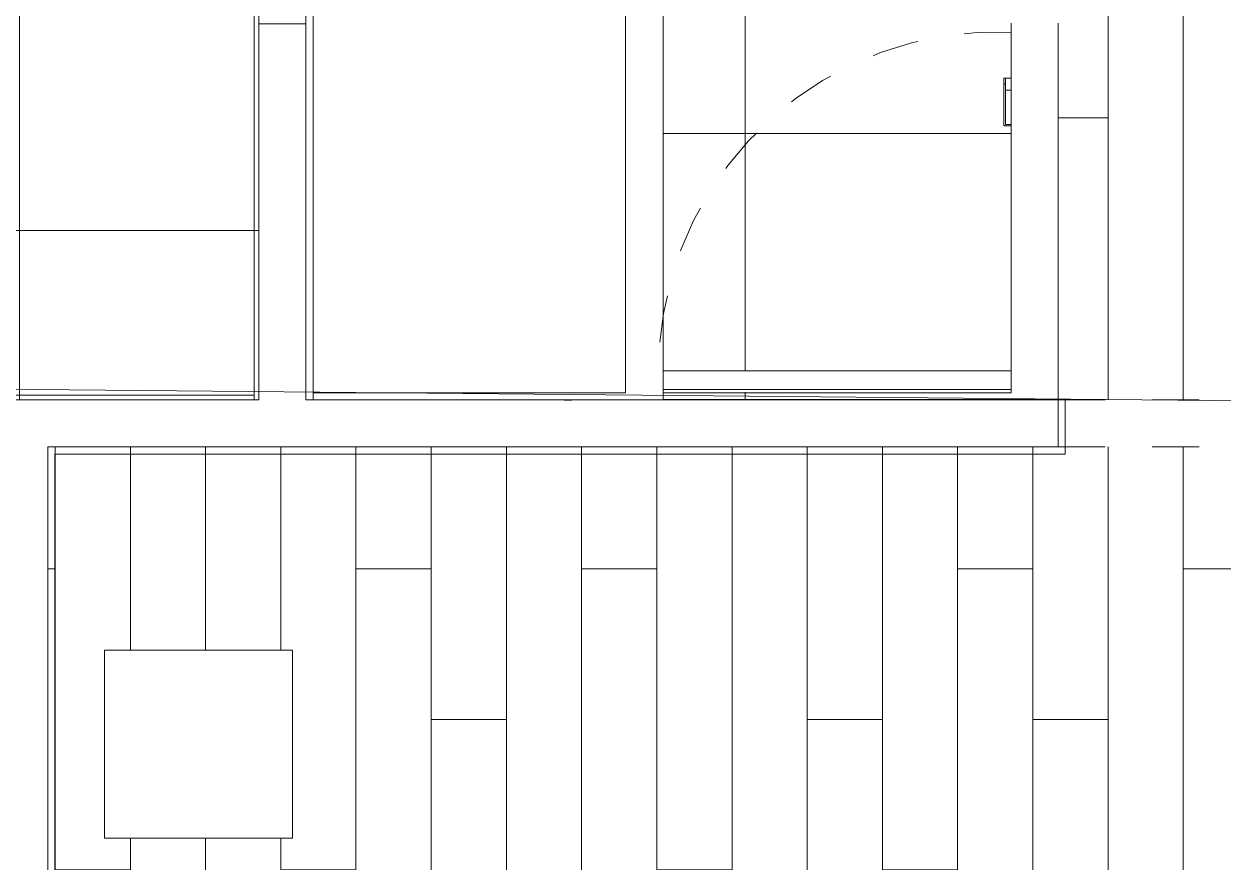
# Model space of a CAD drawing. Header units: metres. Extents: x 3856 to 4207, y -1118 to -691.
# Drawn here: x 3952.356 to 3954.907, y -978.41 to -976.627 of the extents above; entities that cross this region are included whole.
import ezdxf

# ---------------------------------------------------------------- set-up
doc = ezdxf.new("R2010")
doc.units = ezdxf.units.M
for name, pattern in [('Basculante', [0.003, 0.002, -0.001]), ('Derribado', [0.0048, 0.0032, -0.0016]), ('Trazo', [0.006, 0.003, -0.003])]:
    doc.linetypes.add(name, pattern=pattern)
for name, color, linetype, lineweight in [('_Hidden Lines_', 7, 'Trazo', 9), ('Basculante', 7, 'Basculante', 9), ('Casework', 7, 'Continuous', 9), ('Ceilings', 7, 'Continuous', 9), ('Detail Items', 7, 'Continuous', 9), ('Doors', 7, 'Continuous', 9), ('Floors', 7, 'Continuous', 9), ('Linea de proyección', 7, 'Derribado', 9), ('Líneas medias', 7, 'Continuous', 9), ('Surface Pattern', 7, 'Continuous', 9), ('Text Notes', 7, 'Continuous', 9), ('Walls', 7, 'Continuous', 9)]:
    doc.layers.add(name, color=color, linetype=linetype, lineweight=lineweight)
doc.layers.add('ROA-E00-URB-A101-MASTER_PLAN cambio estaciomientos_dwg', color=7, linetype='Continuous', lineweight=9, true_color=0x767676)

# ---------------------------------------------------------------- blocks, each defined once
blk = doc.blocks.new('Multifuncional 2D - Mesa de noche-4976158-IMPLANTACIÓN - KIT COMERCIAL')
at = {"layer": '_Hidden Lines_'}
for p, q in [((-0.4578, 1.0866), (-0.8578, 1.0866)), ((-0.8578, 1.0866), (-0.8578, 0.6866)), ((-0.4578, 0.6866), (-0.4578, 1.0866)), ((-0.8578, 0.6866), (-0.4578, 0.6866))]:
    blk.add_line(p, q, dxfattribs=at)
at = {"layer": 'Casework'}
for p, q in [((-0.8578, 1.0866), (-0.4578, 1.0866)), ((-0.8578, 0.6866), (-0.8578, 1.0866)), ((-0.4578, 1.0866), (-0.4578, 0.6866)), ((-0.4578, 0.6866), (-0.8578, 0.6866))]:
    blk.add_line(p, q, dxfattribs=at)
blk = doc.blocks.new('COUR-PUERTA-SIMPLE - P-05 _ 80 cm x 210 cm-V184-IMPLANTACIÓN - KIT COMERCIAL')
at = {"layer": 'Detail Items'}
for p, q in [((0.34, -0.79), (0.34, -0.05)), ((0.34, -0.05), (0.34, -0.79)), ((0.38, -0.0491), (0.38, -0.79)), ((0.38, -0.79), (0.38, -0.0491))]:
    blk.add_line(p, q, dxfattribs=at)
at = {"layer": 'Doors'}
for p, q in [((-0.2827, -0.05), (-0.2827, -0.0622)), ((-0.2573, -0.0622), (-0.2573, -0.05)), ((-0.1842, -0.0622), (-0.1842, -0.05)), ((-0.1842, -0.05), (-0.1842, -0.0622)), ((-0.1811, -0.05), (-0.1811, -0.0623)), ((-0.1811, -0.0623), (-0.1811, -0.05)), ((-0.2827, -0.0622), (-0.2827, -0.0654)), ((-0.27, -0.0622), (-0.2827, -0.0622)), ((-0.2827, -0.0622), (-0.2573, -0.0622)), ((-0.2827, -0.0622), (-0.2573, -0.0622)), ((-0.2827, -0.0654), (-0.27, -0.0654)), ((-0.27, -0.0622), (-0.1842, -0.0622)), ((-0.1842, -0.0622), (-0.27, -0.0622)), ((-0.27, -0.0654), (-0.27, -0.0622)), ((-0.27, -0.0622), (-0.27, -0.0654)), ((-0.27, -0.0654), (-0.1842, -0.0654)), ((-0.1842, -0.0654), (-0.27, -0.0654))]:
    blk.add_line(p, q, dxfattribs=at)
at = {"layer": 'Doors', "flags": 128}
for points in [[(-0.1842, -0.0654), (-0.1835, -0.0653), (-0.1829, -0.0651), (-0.1823, -0.0647), (-0.1818, -0.0642), (-0.1814, -0.0636), (-0.1812, -0.063), (-0.1811, -0.0623)], [(-0.1811, -0.0623), (-0.1812, -0.063), (-0.1814, -0.0636), (-0.1818, -0.0642), (-0.1823, -0.0647), (-0.1829, -0.0651), (-0.1835, -0.0653), (-0.1842, -0.0654)]]:
    blk.add_lwpolyline(points, dxfattribs=at)
at = {"layer": 'Linea de proyección'}
blk.add_arc((0.34, -0.0789), 0.7211, 177.7128, 266.0334, dxfattribs=at)
blk = doc.blocks.new('COUR-PUERTA_VANO - 90 cm x 235 cm-5938832-IMPLANTACIÓN - KIT COMERCIAL')
at = {"layer": 'Basculante'}
for p, q in [((-0.4582, 0.05), (0.4418, 0.05)), ((0.4418, -0.05), (-0.4582, -0.05))]:
    blk.add_line(p, q, dxfattribs=at)
at = {"layer": 'Líneas medias'}
for p, q in [((-0.4582, -0.05), (-0.4582, 0.05)), ((0.4418, 0.05), (0.4418, -0.05))]:
    blk.add_line(p, q, dxfattribs=at)
blk = doc.blocks.new('VESTIER EN L - ARAYA - CL-02 HABITACIÓN PRINCIPAL-V242-IMPLANTACIÓN - KIT COMERCIAL')
at = {"layer": 'Casework'}
for p, q in [((-0.5775, 1.75), (-0.5775, 1.735)), ((-0.5275, 1.75), (-0.5775, 1.75)), ((-0.5275, 1.75), (-0.5775, 1.75)), ((-0.5775, 1.75), (-0.5775, 1.735)), ((-0.5275, 1.75), (-0.5775, 1.75)), ((-0.5275, 1.75), (-0.5775, 1.75)), ((-0.5775, 1.735), (-0.5275, 1.735)), ((-0.5775, 1.735), (-0.559, 1.735)), ((-0.5775, 1.735), (-0.559, 1.735)), ((-0.5775, 1.735), (-0.559, 1.735)), ((-0.5575, 1.735), (-0.5575, 0.665)), ((-0.5568, 1.735), (-0.5575, 1.735)), ((-0.5475, 1.735), (-0.5575, 1.735)), ((-0.5575, 1.735), (-0.5575, 0.665)), ((-0.5568, 1.735), (-0.5575, 1.735)), ((-0.5568, 1.735), (-0.5575, 1.735)), ((-0.5475, 1.735), (-0.5482, 1.735)), ((-0.5475, 1.735), (-0.5482, 1.735)), ((-0.5475, 1.735), (-0.5482, 1.735)), ((-0.5475, 0.665), (-0.5475, 1.735)), ((-0.5475, 0.665), (-0.5475, 1.735)), ((-0.546, 1.735), (-0.5275, 1.735)), ((-0.546, 1.735), (-0.5275, 1.735)), ((-0.546, 1.735), (-0.5275, 1.735)), ((-0.5275, 1.735), (-0.5275, 1.75)), ((-0.5275, 1.735), (-0.5275, 1.75)), ((-0.2925, 1.75), (-0.2775, 1.75)), ((-0.2925, 0.065), (-0.2925, 1.75)), ((-0.2775, 1.75), (-0.2775, 0.065)), ((-0.5775, 0.665), (-0.5775, 0.65)), ((-0.559, 0.665), (-0.5775, 0.665)), ((-0.5275, 0.665), (-0.5775, 0.665)), ((-0.5775, 0.665), (-0.5775, 0.65)), ((-0.559, 0.665), (-0.5775, 0.665)), ((-0.559, 0.665), (-0.5775, 0.665)), ((-0.5575, 0.665), (-0.5475, 0.665)), ((-0.5575, 0.665), (-0.5568, 0.665)), ((-0.5575, 0.665), (-0.5568, 0.665)), ((-0.5575, 0.665), (-0.5568, 0.665)), ((-0.5482, 0.665), (-0.5475, 0.665)), ((-0.5482, 0.665), (-0.5475, 0.665)), ((-0.5482, 0.665), (-0.5475, 0.665)), ((-0.5275, 0.665), (-0.546, 0.665)), ((-0.5275, 0.665), (-0.546, 0.665)), ((-0.5275, 0.665), (-0.546, 0.665)), ((-0.5275, 0.65), (-0.5275, 0.665)), ((-0.5275, 0.65), (-0.5275, 0.665)), ((-2.6775, 0.65), (-2.6775, 0.065)), ((-2.085, 0.65), (-2.6775, 0.65)), ((-2.085, 0.65), (-2.085, 0.065)), ((-2.07, 0.65), (-2.085, 0.65)), ((-2.07, 0.065), (-2.07, 0.65)), ((-1.485, 0.65), (-2.07, 0.65)), ((-1.485, 0.65), (-1.485, 0.065)), ((-1.47, 0.65), (-1.485, 0.65)), ((-1.47, 0.065), (-1.47, 0.65)), ((-0.2925, 0.65), (-0.6275, 0.65)), ((-0.6275, 0.65), (-0.6275, 0.635)), ((-0.6275, 0.635), (-0.2925, 0.635)), ((-1.455, 0.3825), (-1.47, 0.3825)), ((-1.455, 0.3825), (-1.47, 0.3825)), ((-1.455, 0.364), (-1.455, 0.3825)), ((-1.455, 0.3325), (-1.455, 0.3825)), ((-1.455, 0.364), (-1.455, 0.3825)), ((-1.455, 0.364), (-1.455, 0.3825)), ((-0.2925, 0.3625), (-1.455, 0.3625)), ((-1.455, 0.3625), (-1.455, 0.3525)), ((-1.455, 0.3625), (-1.455, 0.3623)), ((-0.2925, 0.3625), (-1.455, 0.3625)), ((-1.455, 0.3625), (-1.455, 0.3623)), ((-1.455, 0.3625), (-1.455, 0.3623)), ((-1.47, 0.3325), (-1.455, 0.3325)), ((-1.47, 0.3325), (-1.455, 0.3325)), ((-1.455, 0.3527), (-1.455, 0.3525)), ((-1.455, 0.3527), (-1.455, 0.3525)), ((-1.455, 0.3527), (-1.455, 0.3525)), ((-1.455, 0.3525), (-0.2925, 0.3525)), ((-1.455, 0.3525), (-0.2925, 0.3525)), ((-1.455, 0.3325), (-1.455, 0.351)), ((-1.455, 0.3325), (-1.455, 0.351)), ((-1.455, 0.3325), (-1.455, 0.351)), ((-2.6775, 0.05), (-2.6775, 0.065)), ((-2.6775, 0.065), (-0.2775, 0.065)), ((-0.2775, 0.065), (-0.2925, 0.065)), ((-0.2775, 0.065), (-0.2775, 0.05)), ((-0.2775, 0.05), (-2.6775, 0.05))]:
    blk.add_line(p, q, dxfattribs=at)
blk = doc.blocks.new('EDIFICIO TIPO A_rvt-6-IMPLANTACIÓN - KIT COMERCIAL')
at = {"layer": 'Surface Pattern', "true_color": 0x808080}
h = blk.add_hatch(dxfattribs=at)
h.set_pattern_fill('FP_127', color=8, style=0, pattern_type=2)
h.set_pattern_definition([(270, (5997.702, -988.027), (0.16, 1e-17), []), (0, (5997.702, -988.027), (0.32, 0.32), [0.16, -1.12]), (0, (5997.862, -988.667), (0.32, 0.32), [0.16, -1.12])])
h.paths.add_polyline_path([(3958.9154, -980.7273), (3960.9568, -980.7273), (3960.9568, -977.5273), (3957.4568, -977.5273), (3957.4568, -977.5973), (3958.2068, -977.5973), (3958.2068, -977.6373), (3957.4568, -977.6373), (3957.4568, -978.4273), (3958.0568, -978.4273), (3958.064, -978.5248), (3958.0818, -978.5273), (3958.0732, -978.5398), (3958.0568, -978.5398), (3958.0568, -980.7273), (3958.8257, -980.7273)])
h.paths.add_polyline_path([(3955.7568, -980.7273), (3955.7568, -978.4273), (3956.2568, -978.4273), (3956.2568, -977.5873), (3955.4068, -977.5873), (3955.4068, -977.5473), (3956.2568, -977.5473), (3956.2568, -977.5273), (3952.4068, -977.5273), (3952.4068, -980.7273), (3954.6139, -980.7273)])
h.paths.add_polyline_path([(3960.8257, -980.6273), (3960.4257, -980.6273), (3960.4257, -980.2273), (3960.8257, -980.2273)])
h.paths.add_polyline_path([(3958.4257, -980.6273), (3958.4257, -980.2273), (3958.8257, -980.2273), (3958.8257, -980.6273)])
h.paths.add_polyline_path([(3959.9477, -980.6273), (3958.9154, -980.6273), (3958.9154, -978.7273), (3960.3154, -978.7273), (3960.3154, -980.6273)])
h.paths.add_polyline_path([(3952.9273, -980.5597), (3952.5273, -980.5597), (3952.5273, -980.1597), (3952.9273, -980.1597), (3952.9273, -980.37)])
h.paths.add_polyline_path([(3953.3791, -980.0597), (3952.5273, -980.0597), (3952.5273, -978.4597), (3954.4273, -978.4597), (3954.4273, -980.0597)])
h.paths.add_polyline_path([(3956.3568, -978.4273), (3957.3568, -978.4273), (3957.3568, -976.2273), (3957.4568, -976.2273), (3957.4568, -977.4273), (3960.9568, -977.4273), (3960.9568, -969.2273), (3957.4568, -969.2273), (3957.4568, -971.7123), (3957.5918, -971.7123), (3957.5918, -973.5123), (3957.4568, -973.5123), (3957.4568, -973.6273), (3954.9818, -973.6273), (3954.9818, -973.6473), (3955.9318, -973.6473), (3955.9318, -973.6873), (3954.9818, -973.6873), (3954.9818, -974.9273), (3956.2568, -974.9273), (3956.2568, -974.6273), (3956.3568, -974.6273), (3956.3568, -978.0898)])
h.paths.add_polyline_path([(3952.9273, -978.3597), (3952.5273, -978.3597), (3952.5273, -977.9597), (3952.9273, -977.9597)])
h.paths.add_polyline_path([(3954.5559, -977.4273), (3955.6568, -977.4273), (3955.6568, -975.1403), (3954.5568, -975.1403), (3954.5568, -975.1253), (3955.6568, -975.1253), (3955.6568, -975.0273), (3954.5559, -975.0273), (3954.5559, -977.4253)])
h.paths.add_polyline_path([(3958.7068, -973.9273), (3958.7068, -973.2273), (3960.3068, -973.2273), (3960.3068, -973.9273), (3959.9477, -973.9273)])
h.paths.add_polyline_path([(3960.8702, -971.6181), (3960.0702, -971.6181), (3960.0702, -970.1034), (3959.3702, -970.1034), (3959.3702, -969.3034), (3960.8702, -969.3034), (3960.8702, -970.1034)])
h.paths.add_polyline_path([(3959.3702, -971.1273), (3958.8254, -971.1273), (3958.8254, -970.6273), (3959.4254, -970.6273), (3959.4254, -971.1273)])
h = blk.add_hatch(dxfattribs=at)
h.set_pattern_fill('FP_135', color=8, style=0, pattern_type=2)
h.set_pattern_definition([(90, (3952.856, -976.047), (-0.51, 3e-17), []), (180, (3952.856, -976.047), (-6e-17, -0.51), [])])
h.paths.add_polyline_path([(3951.947, -977.4273), (3952.8559, -977.4273), (3952.8559, -975.0273), (3951.8576, -975.0273), (3951.8576, -977.4273)])
h = blk.add_hatch(dxfattribs=at)
h.set_pattern_fill('FP_129', color=8, style=0, pattern_type=2)
h.set_pattern_definition([(270, (3954.456, -977.427), (0.566, 3e-17), []), (0, (3954.456, -977.427), (0, 0.566), [])])
h.paths.add_polyline_path([(3954.4559, -977.4273), (3954.4559, -977.4053), (3953.7159, -977.4123), (3953.7159, -977.4273)])
h.paths.add_polyline_path([(3953.7159, -977.3653), (3954.4559, -977.3653), (3954.4559, -975.9273), (3953.7159, -975.9275), (3953.7159, -976.7681)])
h.paths.add_polyline_path([(3954.3842, -976.4693), (3954.3761, -976.4693), (3954.3856, -976.4693)])
at = {"layer": 'Casework'}
blk.add_line((3953.5059, -977.4274), (3953.5209, -977.4274), dxfattribs=at)
at = {"layer": 'Ceilings'}
for p, q in [((3952.9559, -976.6273), (3952.9559, -977.4273)), ((3953.7159, -977.4273), (3953.7159, -977.4123)), ((3952.9559, -977.4273), (3953.7159, -977.4273))]:
    blk.add_line(p, q, dxfattribs=at)
at = {"layer": 'Floors'}
for p, q in [((3952.8559, -977.4273), (3952.8559, -976.6273)), ((3951.8576, -977.4273), (3952.8559, -977.4273)), ((3953.7159, -977.4273), (3954.4559, -977.4273)), ((3954.5559, -977.5273), (3952.4068, -977.5273)), ((3952.4068, -977.5273), (3952.4068, -980.7273))]:
    blk.add_line(p, q, dxfattribs=at)
at = {"layer": 'Walls'}
for p, q in [((3952.8459, -977.4273), (3952.8459, -975.0373)), ((3953.6359, -977.4123), (3953.6359, -975.0373)), ((3953.7159, -975.0373), (3953.7159, -977.4123)), ((3952.8559, -976.6273), (3952.8559, -975.9273)), ((3952.9559, -975.9273), (3952.9559, -976.6273)), ((3952.8559, -976.6273), (3952.9559, -976.6273)), ((3952.8559, -976.6273), (3952.8559, -977.4273)), ((3954.4559, -977.4123), (3954.4559, -976.6253)), ((3954.5559, -976.6253), (3954.5559, -977.4253)), ((3951.8676, -977.4173), (3952.8459, -977.4173)), ((3952.8459, -977.4273), (3952.8459, -977.4173)), ((3952.9709, -977.4123), (3953.6359, -977.4123)), ((3952.9709, -977.4123), (3952.9709, -977.4273)), ((3953.7159, -977.4123), (3954.4559, -977.4123)), ((3952.8459, -977.4273), (3951.8676, -977.4273)), ((3952.8459, -977.4273), (3952.8559, -977.4273)), ((3954.4559, -977.4273), (3952.9709, -977.4273)), ((3954.5559, -977.4253), (3954.4559, -977.4253)), ((3954.4559, -977.4273), (3954.4559, -977.4253)), ((3954.5559, -977.5273), (3954.5559, -977.4253)), ((3954.5559, -977.4253), (3954.5709, -977.4253)), ((3954.5709, -977.4253), (3954.5559, -977.4253)), ((3954.5709, -977.4253), (3954.5709, -977.5423)), ((3954.5559, -977.5273), (3952.4068, -977.5273)), ((3952.4068, -977.5273), (3954.5559, -977.5273)), ((3952.4068, -977.5423), (3952.4068, -977.5273)), ((3952.4068, -977.5273), (3952.4068, -977.5423)), ((3952.4068, -977.5423), (3952.4068, -980.7273)), ((3952.4068, -980.7273), (3952.4068, -977.5423)), ((3954.5559, -977.5423), (3952.4218, -977.5423)), ((3952.4218, -977.5423), (3954.5559, -977.5423)), ((3952.4218, -977.5423), (3952.4218, -980.7123)), ((3952.4218, -980.7123), (3952.4218, -977.5423)), ((3954.5709, -977.5423), (3954.5559, -977.5423)), ((3954.5559, -977.5423), (3954.5709, -977.5423)), ((3954.5709, -977.5423), (3954.5709, -977.5273))]:
    blk.add_line(p, q, dxfattribs=at)
at = {"layer": 'Walls', "lineweight": 18}
for p, q in [((3952.9559, -975.9373), (3952.9559, -977.4273)), ((3952.9709, -977.4273), (3952.9709, -975.9373)), ((3952.8459, -976.4106), (3952.8459, -977.4273)), ((3952.8559, -977.4273), (3952.8559, -976.4106)), ((3952.8459, -977.4273), (3952.8559, -977.4273)), ((3952.9559, -977.4273), (3952.9709, -977.4273))]:
    blk.add_line(p, q, dxfattribs=at)
at = {"layer": 'Casework', "lineweight": 9, "rotation": 89.99999999999902}
blk.add_blockref('VESTIER EN L - ARAYA - CL-02 HABITACIÓN PRINCIPAL-V242-IMPLANTACIÓN - KIT COMERCIAL', (3956.3068, -974.8478), dxfattribs=at)
at = {"layer": 'Casework', "lineweight": 9}
blk.add_blockref('Multifuncional 2D - Mesa de noche-4976158-IMPLANTACIÓN - KIT COMERCIAL', (3953.3851, -979.0463), dxfattribs=at)
at = {"layer": 'Doors', "lineweight": 9}
for name, p, rotation in [('COUR-PUERTA-SIMPLE - P-05 _ 80 cm x 210 cm-V184-IMPLANTACIÓN - KIT COMERCIAL', (3954.5059, -977.0253), 269.999999999999), ('COUR-PUERTA_VANO - 90 cm x 235 cm-5938832-IMPLANTACIÓN - KIT COMERCIAL', (3954.9978, -977.4773), 180)]:
    blk.add_blockref(name, p, dxfattribs=dict(at, rotation=rotation))
blk = doc.blocks.new('ROA-E00-URB-A101-MASTER_PLAN cambio estaciomientos_dwg_ROA-E01-EST-R23_rvt-6-Master Plan - Etapa 1-7986868-IMPLANTACIÓN - KIT COMERCIAL')
at = {"layer": 'Walls'}
blk.add_line((977.4273, 3954.5559), (977.4273, 3954.4559), dxfattribs=at)
blk = doc.blocks.new('ROA-E00-URB-A101-MASTER_PLAN cambio estaciomientos_dwg-7942325-IMPLANTACIÓN - KIT COMERCIAL')
blk.add_blockref('ROA-E00-URB-A101-MASTER_PLAN cambio estaciomientos_dwg_ROA-E01-EST-R23_rvt-6-Master Plan - Etapa 1-7986868-IMPLANTACIÓN - KIT COMERCIAL', (0, 0))

msp = doc.modelspace()

# ---------------------------------------------------------------- linework, layer by layer
at = {"layer": 'Text Notes'}
msp.add_line((4059.636, -978.3932), (3869.42, -976.6409), dxfattribs=at)

# ---------------------------------------------------------------- block references
at = {"lineweight": 5}
msp.add_blockref('EDIFICIO TIPO A_rvt-6-IMPLANTACIÓN - KIT COMERCIAL', (0, 0), dxfattribs=at)
at = {"layer": 'ROA-E00-URB-A101-MASTER_PLAN cambio estaciomientos_dwg', "color": 7, "rotation": 269.9999999999999}
msp.add_blockref('ROA-E00-URB-A101-MASTER_PLAN cambio estaciomientos_dwg-7942325-IMPLANTACIÓN - KIT COMERCIAL', (0, 0), dxfattribs=at)

doc.saveas('drawing.dxf')
